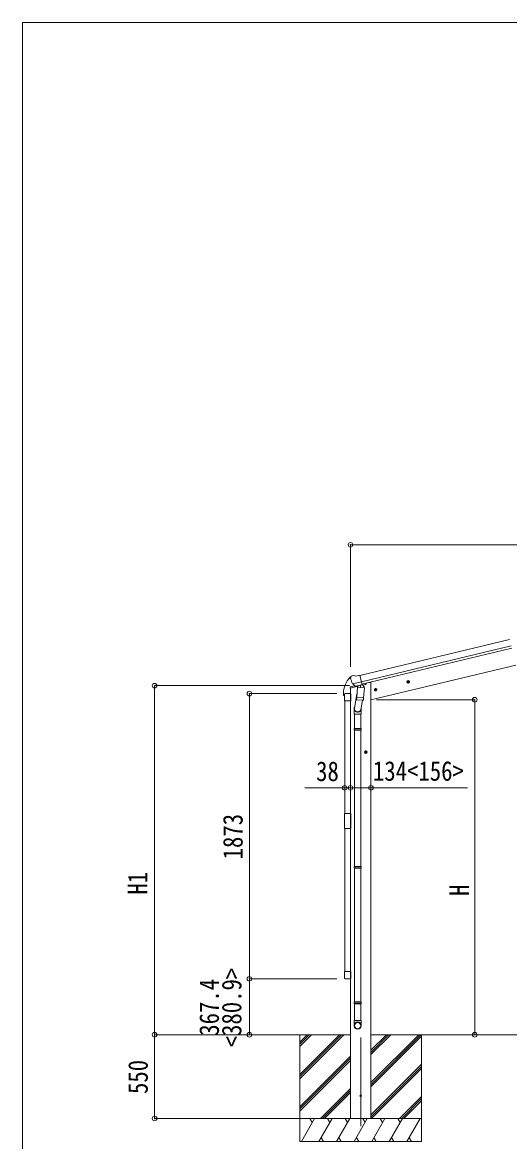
# Model space of a CAD drawing. Units: millimetres at full size, sheet at 1:30. Extents: x -8385 to 8479, y -5853 to 5787.
# Drawn here: x -8385 to -5187, y -1563 to 5787 of the extents above; entities that cross this region are included whole.
import ezdxf
from ezdxf.enums import TextEntityAlignment as Align

# ---------------------------------------------------------------- set-up
doc = ezdxf.new("R2010")
doc.units = ezdxf.units.MM
doc.header["$LTSCALE"] = 30
doc.header["$PDMODE"] = 32
doc.header["$PDSIZE"] = 30
for name, color, linetype, lineweight in [('0-0_0', 7, 'Continuous', 9), ('0-1_本体', 4, 'Continuous', 9), ('0-2_部品', 7, 'Continuous', 9), ('0-8_PARTS2', 2, 'Continuous', 9), ('0-A_寸法', 6, 'Continuous', 9), ('1-1_GLASS', 4, 'Continuous', 9), ('1-2_GLASS_SEAL', 7, 'Continuous', 9), ('1-A', 6, 'Continuous', 9), ('F-0_240', 7, 'Continuous', 9)]:
    doc.layers.add(name, color=color, linetype=linetype, lineweight=lineweight)
doc.styles.add('ＭＳ ゴシック', font='')
doc.styles.get('ＭＳ ゴシック').set_extended_font_data('MS Gothic')

msp = doc.modelspace()

# ---------------------------------------------------------------- linework, layer by layer
at = {"layer": '0-0_0'}
for p, q in [((-6231.55, -861.1), (-6743.77, -861.11)), ((-6564.55, -861.1), (-6564.55, -1561.1)), ((-6564.55, -1121.83), (-6303.82, -861.1)), ((-6564.55, -1135.97), (-6289.68, -861.1)), ((-6564.55, -1150.11), (-6275.54, -861.1)), ((-6564.55, -937.98), (-6487.67, -861.1)), ((-6564.55, -923.84), (-6501.81, -861.1)), ((-6564.55, -909.7), (-6515.95, -861.1)), ((-6097.55, -1175.33), (-5783.32, -861.1)), ((-6097.55, -1189.47), (-5769.18, -861.1)), ((-6097.55, -991.48), (-5967.17, -861.1)), ((-6097.55, -977.34), (-5981.31, -861.1)), ((-6097.55, -963.2), (-5995.45, -861.1)), ((-6097.55, -861.1), (-974.73, -861.1)), ((-6097.55, -1203.61), (-5764.55, -870.61)), ((-5764.55, -861.1), (-5764.55, -1561.1)), ((-6564.55, -1333.96), (-6231.55, -1000.96)), ((-6564.55, -1348.1), (-6231.55, -1015.1)), ((-6564.55, -1362.24), (-6231.55, -1029.25)), ((-6097.55, -1387.46), (-5764.55, -1054.46)), ((-6097.55, -1401.6), (-5764.55, -1068.6)), ((-6092.91, -1411.1), (-5764.55, -1082.75)), ((-6429.56, -1411.1), (-6231.55, -1213.09)), ((-6415.42, -1411.1), (-6231.55, -1227.24)), ((-6401.27, -1411.1), (-6231.55, -1241.38)), ((-5909.06, -1411.1), (-5764.55, -1266.59)), ((-5894.92, -1411.1), (-5764.55, -1280.73)), ((-5880.77, -1411.1), (-5764.55, -1294.88)), ((-5764.55, -1411.1), (-6564.55, -1411.1)), ((-6554.26, -1561.1), (-6467.66, -1411.1)), ((-6482.66, -1437.08), (-6497.66, -1411.1)), ((-6438.79, -1561.1), (-6352.19, -1411.1)), ((-6367.19, -1437.08), (-6382.19, -1411.1)), ((-6323.32, -1561.1), (-6236.72, -1411.1)), ((-6251.72, -1437.08), (-6266.72, -1411.1)), ((-6097.55, -1411.1), (-6231.55, -1411.1)), ((-6207.85, -1561.1), (-6121.25, -1411.1)), ((-6136.25, -1437.08), (-6151.25, -1411.1)), ((-6092.38, -1561.1), (-6005.78, -1411.1)), ((-6020.78, -1437.08), (-6035.78, -1411.1)), ((-5976.91, -1561.1), (-5890.31, -1411.1)), ((-5920.31, -1411.1), (-5905.31, -1437.08)), ((-5861.44, -1561.1), (-5774.84, -1411.1)), ((-6423.79, -1535.12), (-6408.79, -1561.1)), ((-6308.32, -1535.12), (-6293.32, -1561.1)), ((-6192.85, -1535.12), (-6177.85, -1561.1)), ((-6077.38, -1535.12), (-6062.38, -1561.1)), ((-5961.91, -1535.12), (-5946.91, -1561.1)), ((-5846.44, -1535.12), (-5831.44, -1561.1)), ((-6564.55, -1561.1), (-5764.55, -1561.1))]:
    msp.add_line(p, q, dxfattribs=at)
at = {"layer": '0-1_本体'}
for p, q in [((-5187.1, 1735.27), (-6170.34, 1499.22)), ((-5177.02, 1693.3), (-6160.27, 1457.24)), ((-5173.09, 1676.93), (-6156.34, 1440.9)), ((-6097.55, 1338.78), (-5146.71, 1567.05)), ((-6231.55, 1415.62), (-6231.55, -1411.1)), ((-6097.55, 1451.9), (-6110.42, 1451.9)), ((-6097.55, 1451.9), (-6097.55, -1411.1))]:
    msp.add_line(p, q, dxfattribs=at)
at = {"layer": '0-2_部品'}
for p, q in [((-6231.79, 1483.25), (-6231.52, 1482.1)), ((-6227.57, 1491.82), (-6231.43, 1485.53)), ((-6224.48, 1494.07), (-6211.3, 1497.24)), ((-6196.74, 1494.56), (-6210, 1497.26)), ((-6196.74, 1494.56), (-6170.81, 1500.79)), ((-6155.65, 1437.67), (-6170.81, 1500.79)), ((-6233.82, 1415.03), (-6190.89, 1425.33)), ((-6233.82, 1421.92), (-6233.82, 1415.03)), ((-6204.58, 1431.3), (-6231.52, 1424.84)), ((-6218.01, 1443.52), (-6217.42, 1442.67)), ((-6217.74, 1442.94), (-6160.23, 1456.75)), ((-6217.42, 1442.67), (-6217.27, 1442.52)), ((-6200.89, 1428.03), (-6217.27, 1442.52)), ((-6198.18, 1427.46), (-6190.66, 1429.27)), ((-6193.97, 1427.71), (-6194.03, 1426.97)), ((-6193.27, 1425.93), (-6167.46, 1419.49)), ((-6186.35, 1420.58), (-6191.03, 1353.74)), ((-6190.38, 1429.24), (-6190.66, 1429.27)), ((-6165.61, 1435.19), (-6190.38, 1429.24)), ((-6140.66, 1417.39), (-6186.35, 1420.58)), ((-6184.58, 1423.76), (-6184.81, 1420.47)), ((-6165.06, 1434.92), (-6166.08, 1420.32)), ((-6165.38, 1435.34), (-6165.61, 1435.19)), ((-6165.38, 1435.34), (-6155.65, 1437.67)), ((-6156.02, 1439.22), (-6155.08, 1439.15)), ((-6155.08, 1439.15), (-6141.77, 1423.84)), ((-6151.33, 1434.83), (-6133.1, 1439.21)), ((-6145.34, 1350.55), (-6140.66, 1417.39)), ((-6141.77, 1423.84), (-6142.21, 1417.49)), ((-6129.27, 1447.33), (-6129.27, 1444.07)), ((-6056.79, 1407.64), (-6076.24, 1402.97)), ((-6073.81, 1403.55), (-6071.68, 1410.75)), ((-6068.65, 1398.11), (-6073.81, 1403.55)), ((-6064.18, 1395.58), (-6068.85, 1415.03)), ((-6061.35, 1399.86), (-6068.65, 1398.11)), ((-6059.22, 1407.06), (-6061.35, 1399.86)), ((-5842.87, 1459), (-5862.32, 1454.33)), ((-5859.89, 1454.91), (-5857.76, 1462.11)), ((-5854.73, 1449.47), (-5859.89, 1454.91)), ((-5850.26, 1446.94), (-5854.93, 1466.39)), ((-5847.43, 1451.22), (-5854.73, 1449.47)), ((-5845.3, 1458.42), (-5847.43, 1451.22)), ((-6189.29, 1378.51), (-6205.21, 1282.34)), ((-6191.89, 1341.28), (-6191.01, 1353.74)), ((-6191.49, 1339.92), (-6191.49, 1339.92)), ((-6145.34, 1350.55), (-6191.03, 1353.74)), ((-6190.04, 1339.14), (-6148.34, 1336.22)), ((-6153.77, 1336.6), (-6164.5, 1273.02)), ((-6145.35, 1350.55), (-6146.24, 1337.85)), ((-6161.36, 1279.83), (-6161.36, 1245.18)), ((-6205.36, 1245.18), (-6205.36, 1151.18)), ((-6163.36, 1245.18), (-6163.36, 1151.18)), ((-6207.36, 1149.18), (-6206.36, 1151.18)), ((-6207.36, 1149.18), (-6207.36, 1141.18)), ((-6161.36, 1149.18), (-6207.36, 1149.18)), ((-6207.36, 1141.18), (-6206.36, 1139.18)), ((-6161.36, 1141.18), (-6207.36, 1141.18)), ((-6162.36, 1151.18), (-6206.36, 1151.18)), ((-6162.36, 1139.18), (-6206.36, 1139.18)), ((-6205.36, 1139.18), (-6205.36, 244.84)), ((-6163.36, 1139.18), (-6163.36, 244.84)), ((-6161.36, 1149.18), (-6162.36, 1151.18)), ((-6161.36, 1141.18), (-6162.36, 1139.18)), ((-6161.36, 1149.18), (-6161.36, 1141.18)), ((-6121.15, 995.39), (-6141.15, 995.39)), ((-6138.66, 995.39), (-6134.9, 1001.89)), ((-6134.9, 988.89), (-6138.66, 995.39)), ((-6127.4, 988.89), (-6134.9, 988.89)), ((-6131.15, 985.39), (-6131.15, 1005.39)), ((-6123.64, 995.39), (-6127.4, 988.89)), ((-6207.36, 242.84), (-6206.36, 244.84)), ((-6207.36, 242.84), (-6207.36, 234.84)), ((-6161.36, 242.84), (-6207.36, 242.84)), ((-6207.36, 234.84), (-6206.36, 232.84)), ((-6161.36, 234.84), (-6207.36, 234.84)), ((-6162.36, 244.84), (-6206.36, 244.84)), ((-6162.36, 232.84), (-6206.36, 232.84)), ((-6205.36, 232.84), (-6205.36, -645.2)), ((-6163.36, 232.84), (-6163.36, -645.2)), ((-6161.36, 242.84), (-6162.36, 244.84)), ((-6161.36, 234.84), (-6162.36, 232.84)), ((-6161.36, 242.84), (-6161.36, 234.84)), ((-6207.36, -647.2), (-6206.36, -645.2)), ((-6207.36, -647.2), (-6207.36, -655.2)), ((-6161.36, -647.2), (-6207.36, -647.2)), ((-6207.36, -655.2), (-6206.36, -657.2)), ((-6161.36, -655.2), (-6207.36, -655.2)), ((-6162.36, -645.2), (-6206.36, -645.2)), ((-6162.36, -657.2), (-6206.36, -657.2)), ((-6205.36, -657.2), (-6205.36, -767.2)), ((-6163.36, -657.2), (-6163.36, -767.2)), ((-6161.36, -647.2), (-6162.36, -645.2)), ((-6161.36, -655.2), (-6162.36, -657.2)), ((-6161.36, -647.2), (-6161.36, -655.2)), ((-6161.36, -767.2), (-6207.36, -767.2)), ((-6207.36, -801.34), (-6207.36, -767.2)), ((-6161.36, -801.34), (-6161.36, -767.2))]:
    msp.add_line(p, q, dxfattribs=at)
for points in [[(-6197.34, 1427.57), (-6195.81, 1427.94), (-6159.11, 1436.75), (-6157.58, 1437.12)], [(-6071.68, 1410.75), (-6064.38, 1412.5), (-6059.22, 1407.06)], [(-5857.76, 1462.11), (-5850.46, 1463.86), (-5845.3, 1458.42)], [(-6161.36, 1245.18), (-6207.36, 1245.18), (-6207.36, 1279.53)], [(-6134.9, 1001.89), (-6127.4, 1001.89), (-6123.64, 995.39)]]:
    msp.add_lwpolyline(points, dxfattribs=at)
for centre, radius in [((-6066.52, 1405.31), 8.5), ((-6066.52, 1405.31), 7.7), ((-6066.52, 1405.31), 6.5), ((-5852.6, 1456.66), 8.5), ((-5852.6, 1456.66), 7.7), ((-5852.6, 1456.66), 6.5), ((-6131.15, 995.39), 8.5), ((-6131.15, 995.39), 7.7), ((-6131.15, 995.39), 6.5)]:
    msp.add_circle(centre, radius, dxfattribs=at)
at = {"layer": '0-2_部品', "color": 4}
msp.add_circle((-6164.35, -1261.1), 5, dxfattribs=at)
at = {"layer": '0-2_部品'}
for centre, radius, start, end in [((-6034.71, 1529.35), 202.4, 193.5, 205.09125), ((-6223.31, 1489.21), 5, 103.5, 148.5), ((-6210.6, 1494.32), 3, 78.5, 103.5), ((-6230.82, 1421.92), 3, 103.5, 180), ((-6197.46, 1428.06), 0.5, 248.23754, 283.5), ((-6194.47, 1427.74), 0.5, 356, 103.5), ((-6193.03, 1426.9), 1, 176, 256), ((-6167.1, 1420.46), 1.03, 250.03897, 351.96569), ((-6164.46, 1434.84), 0.604, 100.59842, 172.20595), ((-6157.7, 1437.6), 0.5, 283.5, 318.76246), ((-6134.27, 1444.07), 5, 283.5, 0), ((-6189.94, 1341.11), 1.95, 175.04017, 217.47766), ((-6189.9, 1341.13), 2, 217.40962, 266), ((-6148.21, 1338.22), 2, 266, 349.46843), ((-6177.36, 1279.53), 30, 177.45142, 180)]:
    msp.add_arc(centre, radius, start, end, dxfattribs=at)
for centre, major_axis, ratio, start_param, end_param in [((-6228.87, 1483.96), (-1.57, -2.57), 0.99628, 4.712389, 5.4996506), ((-6198.9, 1430.29), (-0.73, -2.92), 0.997631, 5.8041905, 6.6006116), ((-6198.84, 1430.51), (2.63, 3.16), 0.650902, 4.0958226, 4.1686332), ((-6198.87, 1430.39), (-0.73, -2.92), 0.997631, 0.3902369, 0.4789948), ((-6184.36, 1279.83), (23, 0), 0.996195, 2.5560258, 6.5663028), ((-6184.36, 1279.83), (21, 0), 0.996195, 2.9349147, 5.9512394), ((-6184.36, -799.6), (-23, 0), 0.996195, 3.1415927, 6.2831853), ((-6184.36, -801.34), (-23, 0), 0.996195, 3.1415927, 6.2831853), ((-6184.36, -801.34), (0, -23.43), 0.981806, 4.712389, 7.8539816)]:
    msp.add_ellipse(centre, major_axis=major_axis, ratio=ratio, start_param=start_param, end_param=end_param, dxfattribs=at)
msp.add_ellipse((-6184.36, -801.34), major_axis=(21, 0), ratio=0.996195, dxfattribs=at)
at = {"layer": '0-8_PARTS2'}
msp.add_line((-6164.35, -1462.04), (-6164.35, -878.09), dxfattribs=at)
at = {"layer": '0-A_寸法'}
for p, q in [((-6231.85, 2356.43), (-6231.85, 1554.09)), ((-6231.85, 2356.43), (-839.83, 2356.43)), ((-7517.63, 1431.6), (-6238.8, 1431.6)), ((-7517.63, -861.11), (-7517.63, 1431.6)), ((-6895.13, 1379.26), (-6895.13, -493.74)), ((-5415.93, 1338.88), (-6061.06, 1338.88)), ((-5415.93, -861.11), (-5415.93, 1338.88)), ((-7517.63, -861.11), (-6568.61, -861.11)), ((-7517.63, -861.11), (-6571.36, -861.11)), ((-7517.63, -861.11), (-7517.63, -1411.1)), ((-5415.93, -861.11), (-5728.5, -861.11)), ((-7517.63, -1411.1), (-6569.64, -1411.1))]:
    msp.add_line(p, q, dxfattribs=at)
msp.add_lwpolyline([(-5462.75, 760.15), (-6097.35, 760.15), (-6231.35, 760.15)], dxfattribs=at)
for p in [(-6231.85, 2356.43), (-7517.63, 1431.6), (-5415.93, 1338.88), (-6097.35, 760.15), (-7517.63, -861.11), (-5415.93, -861.11), (-7517.63, -1411.1)]:
    msp.add_point(p, dxfattribs=at)
at = {"layer": '1-1_GLASS'}
for p, q in [((-6269.28, 1330.86), (-6269.28, 591.86)), ((-6231.27, 1330.86), (-6231.27, 591.86)), ((-6269.28, 493.86), (-6269.28, -445.14)), ((-6231.27, -445.14), (-6231.27, 493.86))]:
    msp.add_line(p, q, dxfattribs=at)
at = {"layer": '1-2_GLASS_SEAL'}
for p, q in [((-6277.78, 1379.35), (-6277.78, 1367.59)), ((-6277.28, 1367.09), (-6271.02, 1367.09)), ((-6270.52, 1374.36), (-6270.52, 1367.59)), ((-6270.28, 1330.86), (-6270.28, 1374.56)), ((-6230.28, 1330.86), (-6270.28, 1330.86)), ((-6264.78, 1380.06), (-6235.78, 1380.06)), ((-6264.52, 1380.36), (-6231.27, 1380.36)), ((-6230.28, 1374.56), (-6230.28, 1330.86)), ((-6270.28, -445.14), (-6270.28, -488.84)), ((-6230.28, -445.14), (-6270.28, -445.14)), ((-6264.78, -494.34), (-6235.78, -494.34)), ((-6230.28, -488.84), (-6230.28, -445.14))]:
    msp.add_line(p, q, dxfattribs=at)
msp.add_lwpolyline([(-6270.27, 591.86), (-6230.27, 591.86), (-6230.27, 493.86), (-6270.27, 493.86)], close=True, dxfattribs=at)
for centre, radius, start, end in [((-6125.52, 1379.35), 152.26, 135.14293, 180), ((-6229.03, 1481.38), 6.95, 95.39711, 129.45641), ((-6277.28, 1367.59), 0.5, 180, 270), ((-6271.02, 1367.59), 0.5, 270, 0), ((-6264.52, 1374.36), 6, 90, 180), ((-6264.78, 1374.56), 5.5, 90, 180), ((-6235.78, 1374.56), 5.5, 0, 90), ((-6264.78, -488.84), 5.5, 180, 270), ((-6235.78, -488.84), 5.5, 270, 0)]:
    msp.add_arc(centre, radius, start, end, dxfattribs=at)
at = {"layer": '1-A'}
for p, q in [((-6895.13, 1379.26), (-6321.59, 1379.26)), ((-6231.35, 760.15), (-6531.35, 760.15)), ((-6231.35, 760.15), (-6269.38, 760.15)), ((-6895.13, -493.74), (-6321.59, -493.74)), ((-6895.13, -861.11), (-6895.13, -493.74)), ((-6895.13, -861.11), (-6321.59, -861.11))]:
    msp.add_line(p, q, dxfattribs=at)
for p in [(-6895.13, 1379.26), (-6269.38, 760.15), (-6231.35, 760.15), (-6895.13, -493.74), (-6895.13, -861.11)]:
    msp.add_point(p, dxfattribs=at)
at = {"layer": 'F-0_240', "color": 5}
for q in [(-8385.45, -5852.66), (8054.55, 5787.34)]:
    msp.add_line((-8385.45, 5787.34), q, dxfattribs=at)

# ---------------------------------------------------------------- texts
at = {"layer": '0-A_寸法', "color": 7, "style": 'ＭＳ ゴシック', "width": 0.85}
msp.add_text('134<156>', height=129, dxfattribs=at).set_placement((-6084.05, 768.15), align=Align.BOTTOM_LEFT)
for s, p in [('H1', (-7525.63, 59.25)), ('H', (-5415.93, 50.89)), ('550', (-7523.63, -1250.1))]:
    msp.add_text(s, height=129, rotation=90, dxfattribs=at).set_placement(p, align=Align.BOTTOM_LEFT)
at = {"layer": '1-A', "color": 7, "style": 'ＭＳ ゴシック', "width": 0.85}
msp.add_text('38', height=129, dxfattribs=at).set_placement((-6457.35, 766.15), align=Align.BOTTOM_LEFT)
for s, p in [('1873', (-6901.13, 290.76)), ('<380.9>', (-6909, -943.42)), ('367.4', (-7056.58, -867.42))]:
    msp.add_text(s, height=129, rotation=90, dxfattribs=at).set_placement(p, align=Align.BOTTOM_LEFT)

doc.saveas('drawing.dxf')
